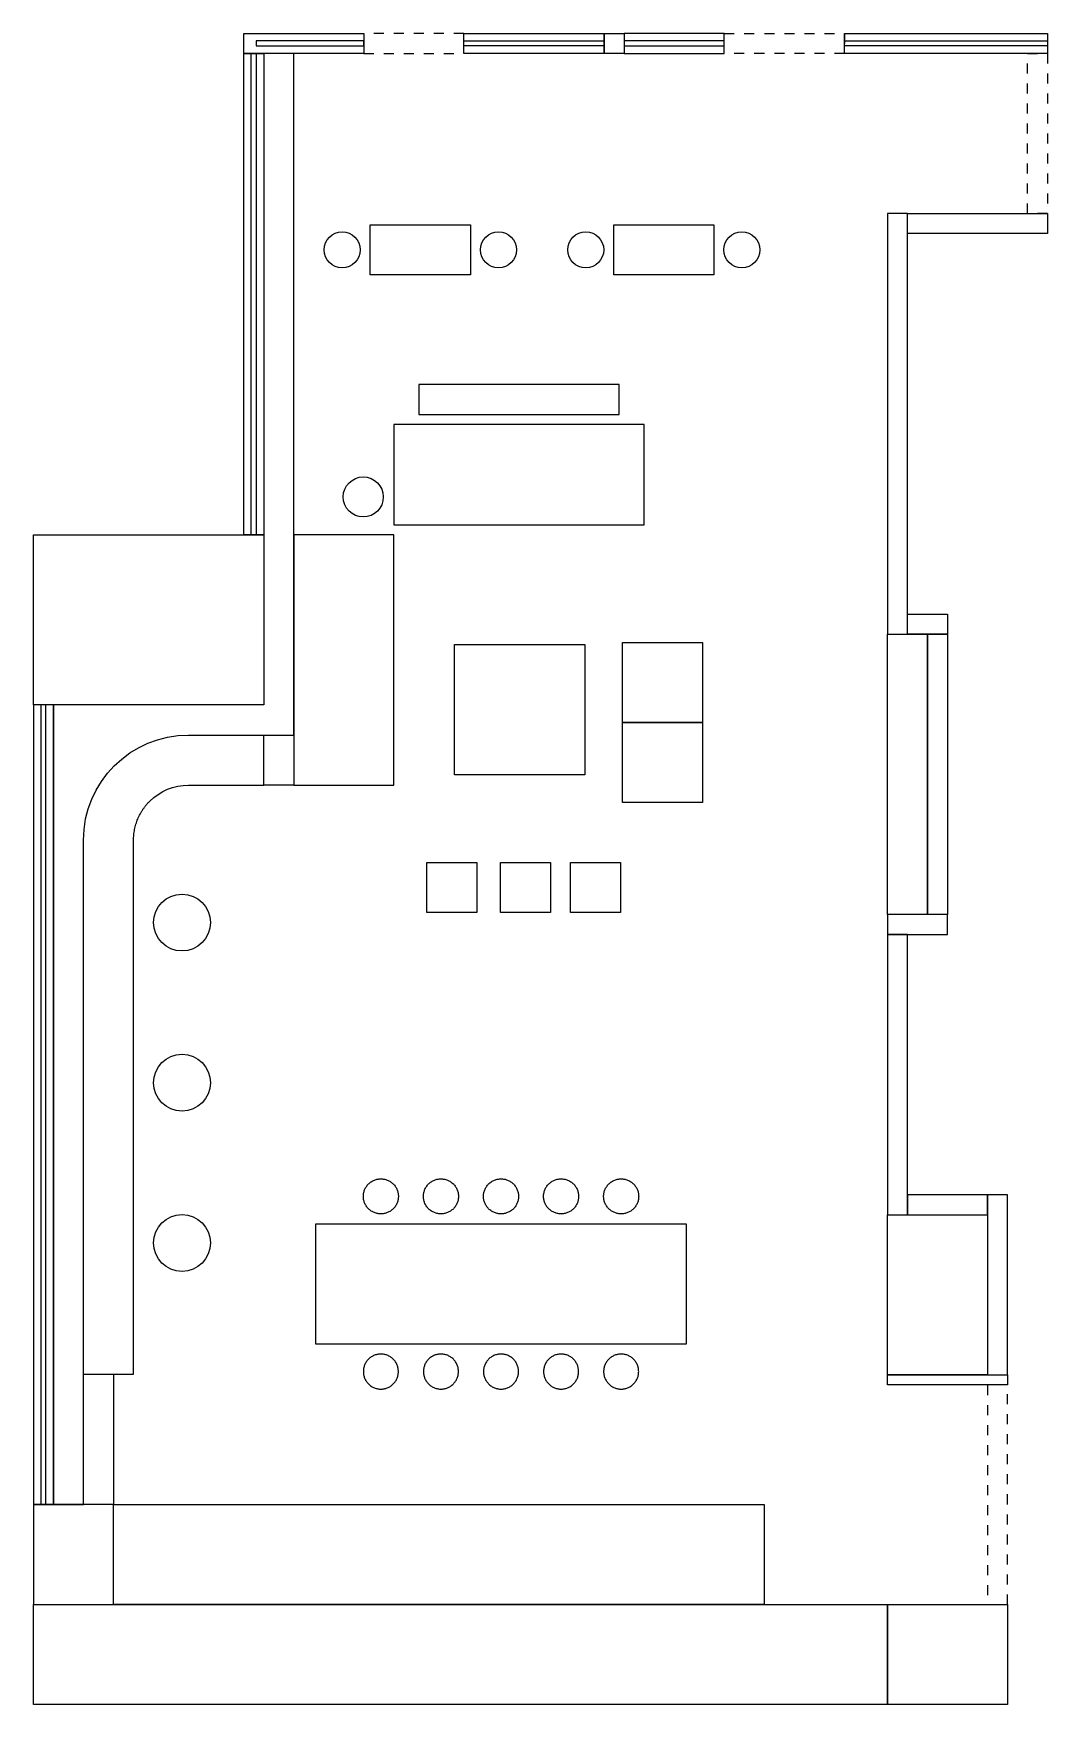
# Model space of a CAD drawing. Header units: metres. Extents: x 146.9 to 157, y -0.3 to 16.4.
import ezdxf

# ---------------------------------------------------------------- set-up
doc = ezdxf.new("R2010")
doc.units = ezdxf.units.M
doc.linetypes.add('Dashed', pattern=[0.01, 0.005, -0.005])
for name, color, linetype, true_color in [('墙体', 1, 'Continuous', 0xff0000), ('柜子', 220, 'Continuous', 0xff00c3), ('桌子', 100, 'Continuous', 0x00ff32), ('椅子', 160, 'Continuous', 0x004cff), ('玻璃', 4, 'Continuous', 0x00ffe7)]:
    doc.layers.add(name, color=color, linetype=linetype, true_color=true_color)
doc.layers.add('虚线', color=7, linetype='Dashed')

msp = doc.modelspace()

# ---------------------------------------------------------------- linework, layer by layer
at = {"layer": '墙体'}
for p, q in [((146.921, 9.678), (146.921, 11.378)), ((146.921, 11.378), (149.221, 11.378)), ((149.221, 11.378), (149.221, 9.678)), ((155.65, 10.586), (156.05, 10.586)), ((155.65, 10.386), (155.65, 10.586)), ((156.05, 10.586), (156.05, 10.386)), ((156.05, 10.386), (155.65, 10.386)), ((149.221, 9.678), (146.921, 9.678))]:
    msp.add_line(p, q, dxfattribs=at)
for points in [[(150.221, 16.386), (150.221, 16.186), (149.021, 16.186), (149.021, 16.386)], [(152.621, 16.186), (151.221, 16.186), (151.221, 16.386), (152.621, 16.386)], [(152.621, 16.386), (152.821, 16.386), (152.821, 16.186), (152.621, 16.186)], [(152.821, 16.186), (153.821, 16.186), (153.821, 16.386), (152.821, 16.386)], [(157.05, 16.186), (155.021, 16.186), (155.021, 16.386), (157.05, 16.386)], [(149.021, 16.186), (149.221, 16.186), (149.221, 11.378), (149.021, 11.378)], [(155.45, 14.586), (155.45, 10.386), (155.65, 10.386), (155.65, 14.586)], [(155.65, 14.586), (157.05, 14.586), (157.05, 14.386), (155.65, 14.386)], [(155.85, 10.386), (156.05, 10.386), (156.05, 7.586), (155.85, 7.586)], [(146.921, 9.678), (146.921, 1.694), (147.121, 1.694), (147.121, 9.678)], [(156.05, 7.586), (155.45, 7.586), (155.45, 7.386), (156.05, 7.386)], [(155.45, 7.386), (155.45, 4.586), (155.65, 4.586), (155.65, 7.386)], [(155.65, 4.586), (156.45, 4.586), (156.45, 4.786), (155.65, 4.786)], [(156.45, 4.786), (156.45, 2.986), (156.65, 2.986), (156.65, 4.786)], [(155.45, 2.986), (156.65, 2.986), (156.65, 2.886), (155.45, 2.886)], [(146.921, 0.694), (147.721, 0.694), (147.721, 1.694), (146.921, 1.694)], [(155.45, 0.694), (155.45, -0.306), (146.921, -0.306), (146.921, 0.694)]]:
    msp.add_lwpolyline(points, close=True, dxfattribs=at)
at = {"layer": '柜子'}
msp.add_lwpolyline([(148.471, 9.378), (149.521, 9.378), (149.521, 16.186), (149.221, 16.186), (149.221, 9.678), (147.121, 9.678), (147.121, 1.694), (147.421, 1.694), (147.421, 8.328)], dxfattribs=at)
for points in [[(152.771, 12.578), (152.771, 12.878), (150.771, 12.878), (150.771, 12.578)], [(155.45, 10.386), (155.85, 10.386), (155.85, 7.586), (155.45, 7.586)], [(149.521, 9.378), (149.521, 8.878), (149.221, 8.878), (149.221, 9.378)], [(155.45, 4.586), (156.45, 4.586), (156.45, 2.986), (155.45, 2.986)], [(155.45, 0.694), (156.65, 0.694), (156.65, -0.306), (155.45, -0.306)]]:
    msp.add_lwpolyline(points, close=True, dxfattribs=at)
at = {"layer": '柜子', "extrusion": (0, 0, -1)}
msp.add_arc((-148.471, 8.328), 1.05, 360, 90, dxfattribs=at)
at = {"layer": '桌子'}
for points in [[(150.285, 14.475), (151.285, 14.475), (151.285, 13.975), (150.285, 13.975)], [(152.717, 14.475), (153.717, 14.475), (153.717, 13.975), (152.717, 13.975)], [(151.127, 10.282), (152.427, 10.282), (152.427, 8.982), (151.127, 8.982)], [(151.585, 8.104), (152.085, 8.104), (152.085, 7.604), (151.585, 7.604)], [(149.741, 4.495), (153.441, 4.495), (153.441, 3.295), (149.741, 3.295)], [(147.721, 1.694), (154.22, 1.694), (154.22, 0.694), (147.721, 0.694)]]:
    msp.add_lwpolyline(points, close=True, dxfattribs=at)
for centre, radius in [((150.215, 11.756), 0.2), ((148.405, 7.505), 0.284), ((148.405, 5.905), 0.284), ((148.405, 4.305), 0.284)]:
    msp.add_circle(centre, radius, dxfattribs=at)
at = {"layer": '椅子'}
for p, q in [((148.471, 8.878), (149.221, 8.878)), ((147.921, 2.994), (147.921, 8.328))]:
    msp.add_line(p, q, dxfattribs=at)
for points in [[(153.021, 11.478), (153.021, 12.478), (150.521, 12.478), (150.521, 11.478)], [(149.521, 8.878), (150.521, 8.878), (150.521, 11.378), (149.521, 11.378)], [(152.805, 10.303), (153.605, 10.303), (153.605, 9.503), (152.805, 9.503)], [(152.805, 9.503), (153.605, 9.503), (153.605, 8.703), (152.805, 8.703)], [(150.849, 8.104), (151.349, 8.104), (151.349, 7.604), (150.849, 7.604)], [(152.285, 8.104), (152.785, 8.104), (152.785, 7.604), (152.285, 7.604)], [(147.721, 1.694), (147.421, 1.694), (147.421, 2.994), (147.721, 2.994)]]:
    msp.add_lwpolyline(points, close=True, dxfattribs=at)
msp.add_lwpolyline([(147.421, 2.994), (147.921, 2.994)], dxfattribs=at)
for centre in [(150.005, 14.225), (151.565, 14.225), (152.437, 14.225), (153.997, 14.225)]:
    msp.add_circle(centre, 0.18, dxfattribs=at)
at = {"layer": '椅子', "extrusion": (0, 0, -1)}
msp.add_arc((-148.471, 8.328), 0.55, 45, 90, dxfattribs=at)
at = {"layer": '椅子'}
msp.add_rational_spline([(147.921, 8.328), (147.921, 8.556), (148.082, 8.717)], [1, 0.923879499026, 1], degree=2, dxfattribs=at)
for points in [[(150.216, 4.77), (150.216, 4.595), (150.391, 4.595), (150.566, 4.595), (150.566, 4.77), (150.566, 4.945), (150.391, 4.945), (150.216, 4.945), (150.216, 4.77)], [(150.816, 4.77), (150.816, 4.595), (150.991, 4.595), (151.166, 4.595), (151.166, 4.77), (151.166, 4.945), (150.991, 4.945), (150.816, 4.945), (150.816, 4.77)], [(151.416, 4.77), (151.416, 4.595), (151.591, 4.595), (151.766, 4.595), (151.766, 4.77), (151.766, 4.945), (151.591, 4.945), (151.416, 4.945), (151.416, 4.77)], [(152.016, 4.77), (152.016, 4.595), (152.191, 4.595), (152.366, 4.595), (152.366, 4.77), (152.366, 4.945), (152.191, 4.945), (152.016, 4.945), (152.016, 4.77)], [(152.616, 4.77), (152.616, 4.595), (152.791, 4.595), (152.966, 4.595), (152.966, 4.77), (152.966, 4.945), (152.791, 4.945), (152.616, 4.945), (152.616, 4.77)], [(150.216, 3.02), (150.216, 3.195), (150.391, 3.195), (150.566, 3.195), (150.566, 3.02), (150.566, 2.845), (150.391, 2.845), (150.216, 2.845), (150.216, 3.02)], [(150.816, 3.02), (150.816, 3.195), (150.991, 3.195), (151.166, 3.195), (151.166, 3.02), (151.166, 2.845), (150.991, 2.845), (150.816, 2.845), (150.816, 3.02)], [(151.416, 3.02), (151.416, 3.195), (151.591, 3.195), (151.766, 3.195), (151.766, 3.02), (151.766, 2.845), (151.591, 2.845), (151.416, 2.845), (151.416, 3.02)], [(152.016, 3.02), (152.016, 3.195), (152.191, 3.195), (152.366, 3.195), (152.366, 3.02), (152.366, 2.845), (152.191, 2.845), (152.016, 2.845), (152.016, 3.02)], [(152.616, 3.02), (152.616, 3.195), (152.791, 3.195), (152.966, 3.195), (152.966, 3.02), (152.966, 2.845), (152.791, 2.845), (152.616, 2.845), (152.616, 3.02)]]:
    msp.add_rational_spline(points, [1, 0.707106781187, 1, 0.707106781187, 1, 0.707106781187, 1, 0.707106781187, 1], degree=2, knots=[0, 0, 0, 0.392699, 0.392699, 0.785398, 0.785398, 1.178097, 1.178097, 1.570796, 1.570796, 1.570796], dxfattribs=at)
at = {"layer": '玻璃'}
for points in [[(149.146, 16.261), (150.221, 16.261), (150.221, 16.311), (149.146, 16.311)], [(152.621, 16.261), (151.221, 16.261), (151.221, 16.311), (152.621, 16.311)], [(152.821, 16.261), (153.821, 16.261), (153.821, 16.311), (152.821, 16.311)], [(157.05, 16.261), (155.021, 16.261), (155.021, 16.311), (157.05, 16.311)], [(149.096, 16.186), (149.146, 16.186), (149.146, 11.378), (149.096, 11.378)], [(146.996, 9.678), (146.996, 1.694), (147.046, 1.694), (147.046, 9.678)]]:
    msp.add_lwpolyline(points, close=True, dxfattribs=at)
at = {"layer": '虚线'}
for points in [[(151.221, 16.386), (150.221, 16.386), (150.221, 16.186), (151.221, 16.186)], [(153.821, 16.386), (155.021, 16.386), (155.021, 16.186), (153.821, 16.186)], [(157.05, 16.186), (157.05, 14.586), (156.85, 14.586), (156.85, 16.186)], [(156.65, 0.694), (156.65, 2.886), (156.45, 2.886), (156.45, 0.694)]]:
    msp.add_lwpolyline(points, close=True, dxfattribs=at)

doc.saveas('drawing.dxf')
